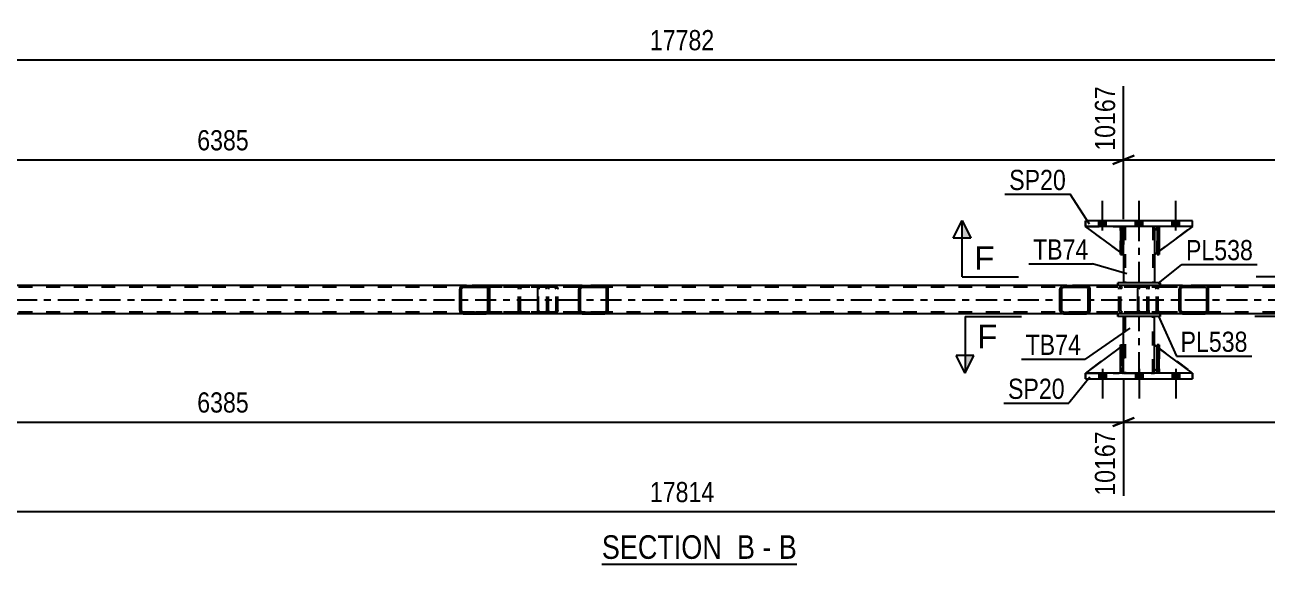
# Model space of a CAD drawing. Header units: millimetres. Extents: x 0 to 841, y 0 to 594.
# Drawn here: x 348.3 to 524.4, y 177.1 to 253.5 of the extents above; entities that cross this region are included whole.
import ezdxf

# ---------------------------------------------------------------- set-up
doc = ezdxf.new("R2010")
doc.units = ezdxf.units.MM
doc.linetypes.add('DXK_LINE_DOT2', pattern=[3.9198, 1.9599, -1.9599])
doc.linetypes.add('DXK_LINE_DOT3', pattern=[5.9187, 2.979, -0.9799, 0.9799, -0.9799])
doc.styles.add('Arial', font='ARIAL.TTF', dxfattribs={"height": 0.2})
doc.styles.add('Arial Narrow', font='ARIALN.TTF', dxfattribs={"height": 0.2})

# ---------------------------------------------------------------- blocks, each defined once
blk = doc.blocks.new('Unknown-122567994-12 - 5675')
at = {"color": 6, "linetype": 'Continuous'}
blk.add_line((430.09, 177.07), (457.73, 177.07), dxfattribs=at)
at = {"color": 0, "linetype": 'Continuous'}
for points in [[(448.2, 177.82), (448.2, 181.32), (430.09, 181.32), (430.09, 177.82)], [(451.8, 177.82), (451.8, 181.32), (449.25, 181.32), (449.25, 177.82)], [(454.13, 177.82), (454.13, 181.32), (452.85, 181.32), (452.85, 177.82)], [(457.73, 177.82), (457.73, 181.32), (455.18, 181.32), (455.18, 177.82)]]:
    blk.add_wipeout(points, dxfattribs=at)
at = {"color": 7, "linetype": 'Continuous', "style": 'Arial Narrow'}
for s, p in [('SECTION ', (430.09, 177.82)), ('B', (449.25, 177.82)), ('B', (455.18, 177.82)), ('-', (452.85, 177.82))]:
    blk.add_text(s, height=3.34, dxfattribs=at).set_placement(p)
blk = doc.blocks.new('Part-122567994-5774 - 5675')
at = {"color": 2, "linetype": 'Continuous'}
for p, q in [((509.27, 216.96), (503.27, 216.96)), ((503.27, 216.56), (503.27, 216.96)), ((509.27, 216.96), (509.27, 216.56)), ((509.27, 216.96), (509.27, 216.96))]:
    blk.add_line(p, q, dxfattribs=at)
at = {"color": 7, "linetype": 'DXK_LINE_DOT2'}
for p, q in [((503.27, 216.96), (503.27, 216.56)), ((509.27, 216.56), (509.27, 216.96)), ((509.27, 216.56), (503.27, 216.56)), ((509.27, 216.56), (509.27, 216.56))]:
    blk.add_line(p, q, dxfattribs=at)
blk = doc.blocks.new('Part-122567994-5719 - 5675')
at = {"color": 2, "linetype": 'Continuous'}
for p, q in [((504.07, 224.96), (504.07, 224.36)), ((508.47, 224.96), (508.47, 224.36)), ((504.07, 220.96), (504.07, 216.96)), ((508.47, 220.96), (508.47, 216.96))]:
    blk.add_line(p, q, dxfattribs=at)
at = {"color": 7, "linetype": 'DXK_LINE_DOT2'}
for p, q in [((508.47, 224.96), (504.07, 224.96)), ((504.07, 224.36), (504.07, 220.96)), ((504.31, 224.96), (504.31, 216.96)), ((508.23, 224.96), (508.23, 216.96)), ((508.47, 224.36), (508.47, 220.96)), ((508.47, 216.96), (504.07, 216.96))]:
    blk.add_line(p, q, dxfattribs=at)
at = {"color": 7, "linetype": 'DXK_LINE_DOT3'}
blk.add_line((506.27, 216.96), (506.27, 224.96), dxfattribs=at)
blk = doc.blocks.new('Part-122567994-5784 - 5675')
at = {"linetype": 'Continuous'}
h = blk.add_hatch(dxfattribs=at)
h.set_pattern_fill('', scale=0.7, style=0, pattern_type=0)
h.set_pattern_definition([(45, (414.1483, 216.2657), (-1.57154, 1.57154), [])])
h.paths.add_polyline_path([(414.19, 216.08), (414.15, 216.27), (414.04, 216.42), (413.87, 216.53), (413.68, 216.56), (410.44, 216.56), (410.25, 216.53), (410.08, 216.42), (409.97, 216.27), (409.93, 216.08), (409.93, 213.04), (409.97, 212.86), (410.08, 212.7), (410.25, 212.6), (410.44, 212.56), (413.68, 212.56), (413.87, 212.6), (414.04, 212.7), (414.15, 212.86), (414.19, 213.04)])
h.paths.add_polyline_path([(413.91, 212.95), (413.86, 212.87), (413.77, 212.82), (413.68, 212.8), (410.44, 212.8), (410.34, 212.82), (410.26, 212.87), (410.21, 212.95), (410.19, 213.04), (410.19, 216.08), (410.21, 216.17), (410.26, 216.25), (410.34, 216.3), (410.44, 216.32), (413.68, 216.32), (413.77, 216.3), (413.86, 216.25), (413.91, 216.17), (413.93, 216.08), (413.93, 213.04)])
at = {"color": 2, "linetype": 'Continuous'}
for p, q in [((409.97, 216.27), (409.93, 216.08)), ((409.93, 213.04), (409.93, 216.08)), ((410.19, 216.08), (410.21, 216.17)), ((410.19, 213.04), (410.19, 216.08)), ((410.21, 216.17), (410.26, 216.25)), ((410.44, 216.56), (410.25, 216.53)), ((410.26, 216.25), (410.34, 216.3)), ((410.34, 216.3), (410.44, 216.32)), ((410.44, 216.56), (413.68, 216.56)), ((410.44, 216.32), (413.68, 216.32)), ((421.26, 216.56), (413.68, 216.56)), ((413.87, 216.53), (413.68, 216.56)), ((413.68, 216.32), (413.77, 216.3)), ((413.77, 216.3), (413.86, 216.25)), ((413.86, 216.25), (413.91, 216.17)), ((413.91, 216.17), (413.93, 216.08)), ((413.93, 213.04), (413.93, 216.08)), ((414.19, 216.08), (414.15, 216.27)), ((414.19, 213.04), (414.19, 216.08)), ((409.93, 213.04), (409.97, 212.86)), ((410.21, 212.95), (410.19, 213.04)), ((410.26, 212.87), (410.21, 212.95)), ((410.25, 212.6), (410.44, 212.56)), ((410.34, 212.82), (410.26, 212.87)), ((410.44, 212.8), (410.34, 212.82)), ((410.44, 212.8), (413.68, 212.8)), ((410.44, 212.56), (413.68, 212.56)), ((413.77, 212.82), (413.68, 212.8)), ((413.68, 212.56), (413.87, 212.6)), ((421.26, 212.56), (413.68, 212.56)), ((413.86, 212.87), (413.77, 212.82)), ((413.91, 212.95), (413.86, 212.87)), ((413.93, 213.04), (413.91, 212.95)), ((414.15, 212.86), (414.19, 213.04))]:
    blk.add_line(p, q, dxfattribs=at)
at = {"color": 7, "linetype": 'DXK_LINE_DOT2'}
for p, q in [((413.68, 216.56), (410.44, 216.56)), ((422.03, 216.32), (410.44, 216.32)), ((418.28, 216.08), (418.32, 216.27)), ((418.28, 213.04), (418.28, 216.08)), ((418.55, 216.17), (418.54, 216.08)), ((418.54, 213.04), (418.54, 216.08)), ((418.61, 216.25), (418.55, 216.17)), ((418.6, 216.53), (418.79, 216.56)), ((418.69, 216.3), (418.61, 216.25)), ((418.79, 216.32), (418.69, 216.3)), ((422.03, 216.56), (421.26, 216.56)), ((422.03, 216.56), (422.22, 216.53)), ((422.12, 216.3), (422.03, 216.32)), ((422.21, 216.25), (422.12, 216.3)), ((422.26, 216.17), (422.21, 216.25)), ((422.28, 216.08), (422.26, 216.17)), ((422.28, 213.04), (422.28, 216.08)), ((422.5, 216.27), (422.54, 216.08)), ((422.54, 213.04), (422.54, 216.08)), ((422.03, 212.8), (410.44, 212.8)), ((413.68, 212.56), (410.44, 212.56)), ((418.32, 212.86), (418.28, 213.04)), ((418.54, 213.04), (418.55, 212.95)), ((418.55, 212.95), (418.61, 212.87)), ((418.79, 212.56), (418.6, 212.6)), ((418.61, 212.87), (418.69, 212.82)), ((418.69, 212.82), (418.79, 212.8)), ((422.03, 212.56), (421.26, 212.56)), ((422.03, 212.8), (422.12, 212.82)), ((422.22, 212.6), (422.03, 212.56)), ((422.12, 212.82), (422.21, 212.87)), ((422.21, 212.87), (422.26, 212.95)), ((422.26, 212.95), (422.28, 213.04)), ((422.54, 213.04), (422.5, 212.86))]:
    blk.add_line(p, q, dxfattribs=at)
at = {"color": 2, "linetype": 'Continuous'}
for centre, start, end in [((410.42, 216.06), 110.7583, 155.6801), ((413.7, 216.06), 24.3199, 69.2417), ((410.42, 213.06), 204.3199, 249.2417), ((413.7, 213.06), 290.7583, 335.6801)]:
    blk.add_arc(centre, 0.496, start, end, dxfattribs=at)
at = {"color": 7, "linetype": 'DXK_LINE_DOT2'}
for centre, start, end in [((418.77, 216.06), 110.7583, 155.68), ((422.05, 216.06), 24.32, 69.2417), ((418.77, 213.06), 204.32, 249.2417), ((422.05, 213.06), 290.7583, 335.68)]:
    blk.add_arc(centre, 0.496, start, end, dxfattribs=at)
blk = doc.blocks.new('Part-122567994-5721 - 5675')
at = {"color": 7, "linetype": 'DXK_LINE_DOT2'}
for p, q in [((509.14, 208.16), (508.82, 208.16)), ((508.82, 204.76), (508.82, 208.16)), ((508.82, 208.16), (508.82, 204.16)), ((509.14, 208.16), (509.14, 204.76)), ((509.14, 204.16), (509.14, 208.16)), ((509.14, 204.76), (508.82, 204.76)), ((508.82, 204.16), (508.82, 204.76)), ((509.14, 204.76), (509.14, 204.16)), ((509.14, 204.16), (508.82, 204.16)), ((509.14, 204.16), (509.14, 204.16))]:
    blk.add_line(p, q, dxfattribs=at)
blk = doc.blocks.new('Part-122567994-5723 - 5675')
at = {"color": 2, "linetype": 'Continuous'}
for p, q in [((508.82, 224.72), (508.47, 224.36)), ((508.47, 224.36), (508.47, 220.96)), ((513.87, 224.96), (509.14, 221.46)), ((508.82, 221.22), (508.47, 220.96))]:
    blk.add_line(p, q, dxfattribs=at)
at = {"color": 7, "linetype": 'DXK_LINE_DOT2'}
for p, q in [((509.07, 224.96), (508.82, 224.72)), ((513.87, 224.96), (509.07, 224.96)), ((509.14, 221.46), (508.82, 221.22))]:
    blk.add_line(p, q, dxfattribs=at)
blk = doc.blocks.new('Part-122567994-5730 - 5675')
at = {"linetype": 'Continuous'}
h = blk.add_hatch(dxfattribs=at)
h.set_pattern_fill('', scale=0.7, style=0, pattern_type=0)
h.set_pattern_definition([(45, (516.1007, 216.2657), (-1.57154, 1.57154), [])])
h.paths.add_polyline_path([(516.14, 216.08), (516.1, 216.27), (515.99, 216.42), (515.83, 216.53), (515.64, 216.56), (512.45, 216.56), (512.26, 216.53), (512.1, 216.42), (511.99, 216.27), (511.95, 216.08), (511.95, 213.04), (511.99, 212.86), (512.1, 212.7), (512.26, 212.6), (512.45, 212.56), (515.64, 212.56), (515.83, 212.6), (515.99, 212.7), (516.1, 212.86), (516.14, 213.04)])
h.paths.add_polyline_path([(515.87, 212.95), (515.81, 212.87), (515.73, 212.82), (515.64, 212.8), (512.45, 212.8), (512.36, 212.82), (512.27, 212.87), (512.22, 212.95), (512.2, 213.04), (512.2, 216.08), (512.22, 216.17), (512.27, 216.25), (512.36, 216.3), (512.45, 216.32), (515.64, 216.32), (515.73, 216.3), (515.81, 216.25), (515.87, 216.17), (515.89, 216.08), (515.89, 213.04)])
at = {"color": 2, "linetype": 'Continuous'}
for p, q in [((506.12, 216.08), (506.14, 216.27)), ((506.12, 213.04), (506.12, 216.08)), ((506.14, 216.27), (506.2, 216.42)), ((506.2, 216.42), (506.29, 216.53)), ((506.29, 216.53), (506.39, 216.56)), ((512.45, 216.56), (506.39, 216.56)), ((511.99, 216.27), (511.95, 216.08)), ((511.95, 213.04), (511.95, 216.08)), ((512.2, 216.08), (512.22, 216.17)), ((512.2, 213.04), (512.2, 216.08)), ((512.22, 216.17), (512.27, 216.25)), ((512.45, 216.56), (512.26, 216.53)), ((512.27, 216.25), (512.36, 216.3)), ((512.36, 216.3), (512.45, 216.32)), ((512.45, 216.56), (515.64, 216.56)), ((512.45, 216.32), (515.64, 216.32)), ((515.83, 216.53), (515.64, 216.56)), ((515.64, 216.32), (515.73, 216.3)), ((515.73, 216.3), (515.81, 216.25)), ((515.81, 216.25), (515.87, 216.17)), ((515.87, 216.17), (515.89, 216.08)), ((515.89, 213.04), (515.89, 216.08)), ((516.14, 216.08), (516.1, 216.27)), ((516.14, 213.04), (516.14, 216.08)), ((506.14, 212.86), (506.12, 213.04)), ((506.2, 212.7), (506.14, 212.86)), ((506.29, 212.6), (506.2, 212.7)), ((506.39, 212.56), (506.29, 212.6)), ((512.45, 212.56), (506.39, 212.56)), ((511.95, 213.04), (511.99, 212.86)), ((512.22, 212.95), (512.2, 213.04)), ((512.27, 212.87), (512.22, 212.95)), ((512.26, 212.6), (512.45, 212.56)), ((512.36, 212.82), (512.27, 212.87)), ((512.45, 212.8), (512.36, 212.82)), ((512.45, 212.8), (515.64, 212.8)), ((512.45, 212.56), (515.64, 212.56)), ((515.73, 212.82), (515.64, 212.8)), ((515.64, 212.56), (515.83, 212.6)), ((515.81, 212.87), (515.73, 212.82)), ((515.87, 212.95), (515.81, 212.87)), ((515.89, 213.04), (515.87, 212.95)), ((516.1, 212.86), (516.14, 213.04))]:
    blk.add_line(p, q, dxfattribs=at)
at = {"color": 7, "linetype": 'DXK_LINE_DOT2'}
for p, q in [((506.27, 216.17), (506.26, 216.08)), ((506.26, 213.04), (506.26, 216.08)), ((506.3, 216.25), (506.27, 216.17)), ((506.34, 216.3), (506.3, 216.25)), ((506.39, 216.32), (506.34, 216.3)), ((515.64, 216.32), (506.39, 216.32)), ((507.67, 216.32), (507.67, 216.56)), ((508.49, 216.56), (508.68, 216.53)), ((508.58, 216.3), (508.49, 216.32)), ((508.66, 216.25), (508.58, 216.3)), ((508.72, 216.17), (508.66, 216.25)), ((508.74, 216.08), (508.72, 216.17)), ((508.74, 213.04), (508.74, 216.08)), ((508.95, 216.27), (508.99, 216.08)), ((508.99, 213.04), (508.99, 216.08)), ((515.64, 216.56), (512.45, 216.56)), ((506.26, 213.04), (506.27, 212.95)), ((506.27, 212.95), (506.3, 212.87)), ((506.3, 212.87), (506.34, 212.82)), ((506.34, 212.82), (506.39, 212.8)), ((515.64, 212.8), (506.39, 212.8)), ((507.67, 212.56), (507.67, 212.8)), ((508.49, 212.8), (508.58, 212.82)), ((508.68, 212.6), (508.49, 212.56)), ((508.58, 212.82), (508.66, 212.87)), ((508.66, 212.87), (508.72, 212.95)), ((508.72, 212.95), (508.74, 213.04)), ((508.99, 213.04), (508.95, 212.86)), ((515.64, 212.56), (512.45, 212.56))]:
    blk.add_line(p, q, dxfattribs=at)
for centre, start, end in [((508.5, 216.07), 23.8494, 68.8059), ((508.5, 213.06), 291.1941, 336.1506)]:
    blk.add_arc(centre, 0.492, start, end, dxfattribs=at)
at = {"color": 2, "linetype": 'Continuous'}
for centre, start, end in [((512.44, 216.07), 111.1941, 156.1506), ((515.65, 216.07), 23.8494, 68.8059), ((512.44, 213.06), 203.8494, 248.8059), ((515.65, 213.06), 291.1941, 336.1506)]:
    blk.add_arc(centre, 0.492, start, end, dxfattribs=at)
blk = doc.blocks.new('Part-122567994-5924 - 5675')
at = {"color": 2, "linetype": 'Continuous'}
for p, q in [((503.63, 204.16), (503.63, 208.16)), ((503.63, 208.16), (503.95, 208.16)), ((503.95, 204.16), (503.95, 208.16)), ((503.63, 204.16), (503.63, 204.16)), ((503.95, 204.16), (503.63, 204.16))]:
    blk.add_line(p, q, dxfattribs=at)
at = {"color": 7, "linetype": 'DXK_LINE_DOT2'}
for p, q in [((503.63, 208.16), (503.63, 204.76)), ((503.95, 204.76), (503.95, 208.16)), ((503.63, 204.76), (503.63, 204.16)), ((503.63, 204.76), (503.95, 204.76)), ((503.95, 204.16), (503.95, 204.76)), ((503.95, 204.16), (503.95, 204.16))]:
    blk.add_line(p, q, dxfattribs=at)
blk = doc.blocks.new('Part-122567994-5812 - 5675')
at = {"color": 2, "linetype": 'Continuous'}
for p, q in [((509.14, 224.96), (508.82, 224.96)), ((508.82, 224.96), (508.82, 220.96)), ((509.14, 224.96), (509.14, 224.96)), ((509.14, 224.96), (509.14, 220.96)), ((509.14, 220.96), (508.82, 220.96))]:
    blk.add_line(p, q, dxfattribs=at)
at = {"color": 7, "linetype": 'DXK_LINE_DOT2'}
for p, q in [((508.82, 224.36), (508.82, 224.96)), ((509.14, 224.36), (508.82, 224.36)), ((508.82, 224.36), (508.82, 220.96)), ((509.14, 224.36), (509.14, 224.96)), ((509.14, 224.96), (509.14, 224.96)), ((509.14, 220.96), (509.14, 224.36))]:
    blk.add_line(p, q, dxfattribs=at)
blk = doc.blocks.new('Part-122567994-5817 - 5675')
at = {"color": 2, "linetype": 'Continuous'}
for p, q in [((513.87, 225.76), (498.67, 225.76)), ((498.67, 224.96), (498.67, 225.76)), ((513.87, 224.96), (513.87, 225.76)), ((513.87, 224.96), (498.67, 224.96))]:
    blk.add_line(p, q, dxfattribs=at)
at = {"color": 7, "linetype": 'DXK_LINE_DOT2'}
for p, q in [((498.67, 225.76), (498.67, 224.96)), ((513.87, 224.96), (513.87, 225.76))]:
    blk.add_line(p, q, dxfattribs=at)
blk = doc.blocks.new('Part-122567994-5754 - 5675')
at = {"color": 7, "linetype": 'DXK_LINE_DOT2'}
for p, q in [((503.62, 224.36), (503.62, 224.96)), ((503.62, 224.96), (503.63, 224.96)), ((503.63, 224.96), (503.62, 220.96)), ((503.95, 224.96), (503.62, 224.96)), ((503.62, 220.96), (503.62, 224.36)), ((503.62, 224.36), (503.94, 224.36)), ((503.94, 224.36), (503.94, 224.96)), ((503.94, 220.96), (503.95, 224.96)), ((503.94, 224.36), (503.94, 220.96)), ((503.62, 220.96), (503.94, 220.96))]:
    blk.add_line(p, q, dxfattribs=at)
blk = doc.blocks.new('Part-122567994-5757 - 5675')
at = {"color": 2, "linetype": 'Continuous'}
for p, q in [((508.82, 204.16), (508.82, 208.16)), ((508.82, 208.16), (509.14, 208.16)), ((509.14, 204.16), (509.14, 208.16)), ((508.82, 204.16), (508.82, 204.16)), ((509.14, 204.16), (508.82, 204.16))]:
    blk.add_line(p, q, dxfattribs=at)
at = {"color": 7, "linetype": 'DXK_LINE_DOT2'}
for p, q in [((508.82, 208.16), (508.82, 204.76)), ((509.14, 204.76), (509.14, 208.16)), ((508.82, 204.76), (508.82, 204.16)), ((508.82, 204.76), (509.14, 204.76)), ((509.14, 204.16), (509.14, 204.76)), ((509.14, 204.16), (509.14, 204.16))]:
    blk.add_line(p, q, dxfattribs=at)
blk = doc.blocks.new('Part-122567994-5759 - 5675')
at = {"color": 2, "linetype": 'Continuous'}
for p, q in [((503.95, 224.96), (503.63, 224.96)), ((503.63, 224.96), (503.63, 220.96)), ((503.95, 224.96), (503.95, 224.96)), ((503.95, 224.96), (503.95, 220.96)), ((503.95, 220.96), (503.63, 220.96))]:
    blk.add_line(p, q, dxfattribs=at)
at = {"color": 7, "linetype": 'DXK_LINE_DOT2'}
for p, q in [((503.63, 224.36), (503.63, 224.96)), ((503.95, 224.36), (503.63, 224.36)), ((503.63, 224.36), (503.63, 220.96)), ((503.95, 224.36), (503.95, 224.96)), ((503.95, 224.96), (503.95, 224.96)), ((503.95, 220.96), (503.95, 224.36))]:
    blk.add_line(p, q, dxfattribs=at)
blk = doc.blocks.new('Part-122567994-5764 - 5675')
at = {"color": 2, "linetype": 'Continuous'}
for p, q in [((504.07, 208.16), (504.07, 212.16)), ((508.47, 208.16), (508.47, 212.16)), ((504.07, 204.16), (504.07, 204.76)), ((508.47, 204.16), (508.47, 204.76))]:
    blk.add_line(p, q, dxfattribs=at)
at = {"color": 7, "linetype": 'DXK_LINE_DOT2'}
for p, q in [((508.47, 212.16), (504.07, 212.16)), ((504.31, 212.16), (504.31, 204.16)), ((508.23, 204.16), (508.23, 212.16)), ((504.07, 204.76), (504.07, 208.16)), ((508.47, 204.76), (508.47, 208.16)), ((504.07, 204.16), (508.47, 204.16))]:
    blk.add_line(p, q, dxfattribs=at)
at = {"color": 7, "linetype": 'DXK_LINE_DOT3'}
blk.add_line((506.27, 204.16), (506.27, 212.16), dxfattribs=at)
blk = doc.blocks.new('Part-122567994-5769 - 5675')
at = {"color": 2, "linetype": 'Continuous'}
for p, q in [((503.27, 212.16), (503.27, 212.56)), ((509.27, 212.16), (503.27, 212.16)), ((509.27, 212.56), (509.27, 212.16)), ((509.27, 212.16), (509.27, 212.16))]:
    blk.add_line(p, q, dxfattribs=at)
at = {"color": 7, "linetype": 'DXK_LINE_DOT2'}
for p, q in [((509.27, 212.56), (503.27, 212.56)), ((503.27, 212.56), (503.27, 212.16)), ((509.27, 212.16), (509.27, 212.56)), ((509.27, 212.56), (509.27, 212.56))]:
    blk.add_line(p, q, dxfattribs=at)
blk = doc.blocks.new('Part-122567994-5782 - 5675')
at = {"color": 7, "linetype": 'DXK_LINE_DOT2'}
for p, q in [((503.62, 208.16), (503.94, 208.16)), ((503.62, 204.76), (503.62, 208.16)), ((503.62, 208.16), (503.63, 204.16)), ((503.94, 208.16), (503.94, 204.76)), ((503.95, 204.16), (503.94, 208.07)), ((503.94, 204.76), (503.62, 204.76)), ((503.62, 204.16), (503.62, 204.76)), ((503.94, 204.76), (503.94, 204.16)), ((503.95, 204.16), (503.62, 204.16)), ((503.94, 204.16), (503.95, 204.16))]:
    blk.add_line(p, q, dxfattribs=at)
blk = doc.blocks.new('Part-122567994-5796 - 5675')
at = {"color": 7, "linetype": 'DXK_LINE_DOT2'}
for p, q in [((504.07, 208.16), (498.67, 204.16)), ((504.07, 204.76), (504.07, 208.16)), ((504.07, 208.16), (504.07, 204.76)), ((503.47, 204.16), (504.07, 204.76)), ((504.07, 204.76), (503.47, 204.16)), ((504.07, 204.76), (504.07, 204.76)), ((498.67, 204.16), (503.47, 204.16))]:
    blk.add_line(p, q, dxfattribs=at)
blk = doc.blocks.new('Part-122567994-5809 - 5675')
at = {"color": 7, "linetype": 'DXK_LINE_DOT2'}
for p, q in [((509.07, 224.96), (508.47, 224.36)), ((508.47, 220.96), (513.87, 224.96)), ((508.47, 224.36), (508.47, 220.96)), ((513.87, 224.96), (509.07, 224.96))]:
    blk.add_line(p, q, dxfattribs=at)
blk = doc.blocks.new('Part-122567994-5810 - 5675')
at = {"color": 2, "linetype": 'Continuous'}
for p, q in [((503.63, 221.29), (498.67, 224.96)), ((503.63, 224.81), (503.47, 224.96)), ((504.07, 224.36), (503.95, 224.49)), ((504.07, 224.36), (504.07, 224.36)), ((504.07, 220.96), (504.07, 224.36)), ((503.95, 221.06), (504.07, 220.96)), ((504.07, 220.96), (504.07, 220.96))]:
    blk.add_line(p, q, dxfattribs=at)
at = {"color": 7, "linetype": 'DXK_LINE_DOT2'}
for p, q in [((503.47, 224.96), (498.67, 224.96)), ((503.47, 224.96), (504.07, 224.36)), ((503.95, 224.49), (503.63, 224.81)), ((504.07, 224.36), (504.07, 220.96)), ((503.95, 221.06), (503.63, 221.29))]:
    blk.add_line(p, q, dxfattribs=at)
blk = doc.blocks.new('Bolt-122567994-5940 - 5675')
at = {"linetype": 'Continuous'}
for points in [[(501.59, 204.16), (500.55, 204.16), (500.55, 203.36), (501.59, 203.36)], [(501.59, 204.16), (500.55, 204.16), (500.55, 203.36), (501.59, 203.36)], [(501.59, 204.16), (500.55, 204.16), (500.55, 203.36), (501.59, 203.36)], [(506.79, 204.16), (505.75, 204.16), (505.75, 203.36), (506.79, 203.36)], [(506.79, 204.16), (505.75, 204.16), (505.75, 203.36), (506.79, 203.36)], [(511.99, 204.16), (510.95, 204.16), (510.95, 203.36), (511.99, 203.36)], [(511.99, 204.16), (510.95, 204.16), (510.95, 203.36), (511.99, 203.36)], [(511.99, 204.16), (510.95, 204.16), (510.95, 203.36), (511.99, 203.36)]]:
    blk.add_hatch(color=1, dxfattribs=at).paths.add_polyline_path(points)
at = {"color": 1, "linetype": 'Continuous'}
for p, q in [((501.07, 204.76), (501.07, 200.56)), ((501.07, 204.76), (501.07, 200.56)), ((501.07, 204.76), (501.07, 200.56)), ((506.27, 204.76), (506.27, 200.56)), ((506.27, 204.76), (506.27, 200.56)), ((511.47, 204.76), (511.47, 200.56)), ((511.47, 204.76), (511.47, 200.56)), ((511.47, 204.76), (511.47, 200.56)), ((500.55, 204.16), (500.55, 203.36)), ((500.55, 204.16), (500.55, 203.36)), ((500.55, 204.16), (500.55, 203.36)), ((501.59, 204.16), (501.59, 203.36)), ((501.59, 204.16), (501.59, 203.36)), ((501.59, 204.16), (501.59, 203.36)), ((505.75, 204.16), (505.75, 203.36)), ((505.75, 204.16), (505.75, 203.36)), ((506.79, 204.16), (506.79, 203.36)), ((506.79, 204.16), (506.79, 203.36)), ((510.95, 204.16), (510.95, 203.36)), ((510.95, 204.16), (510.95, 203.36)), ((510.95, 204.16), (510.95, 203.36)), ((511.99, 204.16), (511.99, 203.36)), ((511.99, 204.16), (511.99, 203.36)), ((511.99, 204.16), (511.99, 203.36))]:
    blk.add_line(p, q, dxfattribs=at)
blk = doc.blocks.new('Part-122567994-5811 - 5675')
at = {"color": 7, "linetype": 'DXK_LINE_DOT2'}
for p, q in [((504.07, 220.96), (498.67, 224.96)), ((498.67, 224.96), (503.47, 224.96)), ((503.47, 224.96), (504.07, 224.36)), ((504.07, 224.36), (503.47, 224.96)), ((504.07, 224.36), (504.07, 220.96)), ((504.07, 224.36), (504.07, 224.36)), ((504.07, 224.36), (504.07, 220.96))]:
    blk.add_line(p, q, dxfattribs=at)
blk = doc.blocks.new('Part-122567994-5822 - 5675')
at = {"color": 2, "linetype": 'Continuous'}
for p, q in [((498.67, 203.36), (498.67, 204.16)), ((513.87, 204.16), (498.67, 204.16)), ((498.67, 203.36), (513.87, 203.36)), ((513.87, 203.36), (513.87, 204.16))]:
    blk.add_line(p, q, dxfattribs=at)
at = {"color": 7, "linetype": 'DXK_LINE_DOT2'}
for p, q in [((498.67, 204.16), (498.67, 203.36)), ((513.87, 204.16), (513.87, 203.36))]:
    blk.add_line(p, q, dxfattribs=at)
blk = doc.blocks.new('Part-122567994-5823 - 5675')
at = {"color": 7, "linetype": 'DXK_LINE_DOT2'}
for p, q in [((508.82, 224.36), (508.82, 224.96)), ((508.82, 224.96), (508.82, 224.96)), ((508.82, 224.96), (508.82, 220.96)), ((509.14, 224.96), (508.82, 224.96)), ((508.82, 220.96), (508.82, 224.36)), ((508.82, 224.36), (509.14, 224.36)), ((509.14, 224.36), (509.14, 224.96)), ((509.14, 220.96), (509.14, 224.96)), ((509.14, 224.36), (509.14, 220.96)), ((508.82, 220.96), (509.14, 220.96))]:
    blk.add_line(p, q, dxfattribs=at)
blk = doc.blocks.new('Part-122567994-5845 - 5675')
at = {"color": 7, "linetype": 'DXK_LINE_DOT2'}
for p, q in [((772.67, 216.32), (110.27, 216.32)), ((430.5, 216.56), (410.44, 216.56)), ((515.64, 216.56), (495.58, 216.56)), ((772.67, 212.8), (110.27, 212.8)), ((430.5, 212.56), (410.44, 212.56)), ((515.64, 212.56), (495.58, 212.56))]:
    blk.add_line(p, q, dxfattribs=at)
at = {"color": 2, "linetype": 'Continuous'}
for p, q in [((410.44, 216.56), (345.37, 216.56)), ((495.58, 216.56), (430.5, 216.56)), ((580.71, 216.56), (515.64, 216.56)), ((410.44, 212.56), (345.37, 212.56)), ((495.58, 212.56), (430.5, 212.56)), ((580.71, 212.56), (515.64, 212.56))]:
    blk.add_line(p, q, dxfattribs=at)
at = {"color": 7, "linetype": 'DXK_LINE_DOT3'}
blk.add_line((110.27, 214.56), (772.67, 214.56), dxfattribs=at)
blk = doc.blocks.new('Part-122567994-5846 - 5675')
at = {"linetype": 'Continuous'}
h = blk.add_hatch(dxfattribs=at)
h.set_pattern_fill('', scale=0.7, style=0, pattern_type=0)
h.set_pattern_definition([(45, (430.9665, 216.2657), (-1.57154, 1.57154), [])])
h.paths.add_polyline_path([(431, 216.08), (430.97, 216.27), (430.86, 216.42), (430.69, 216.53), (430.5, 216.56), (427.32, 216.56), (427.13, 216.53), (426.96, 216.42), (426.85, 216.27), (426.81, 216.08), (426.81, 213.04), (426.85, 212.86), (426.96, 212.7), (427.13, 212.6), (427.32, 212.56), (430.5, 212.56), (430.69, 212.6), (430.86, 212.7), (430.97, 212.86), (431, 213.04)])
h.paths.add_polyline_path([(430.73, 212.95), (430.68, 212.87), (430.6, 212.82), (430.5, 212.8), (427.32, 212.8), (427.22, 212.82), (427.14, 212.87), (427.09, 212.95), (427.07, 213.04), (427.07, 216.08), (427.09, 216.17), (427.14, 216.25), (427.22, 216.3), (427.32, 216.32), (430.5, 216.32), (430.6, 216.3), (430.68, 216.25), (430.73, 216.17), (430.75, 216.08), (430.75, 213.04)])
at = {"color": 2, "linetype": 'Continuous'}
for p, q in [((420.99, 216.08), (421.01, 216.27)), ((420.99, 213.04), (420.99, 216.08)), ((421.01, 216.27), (421.07, 216.42)), ((421.07, 216.42), (421.16, 216.53)), ((421.16, 216.53), (421.26, 216.56)), ((427.32, 216.56), (421.26, 216.56)), ((426.85, 216.27), (426.81, 216.08)), ((426.81, 213.04), (426.81, 216.08)), ((427.07, 216.08), (427.09, 216.17)), ((427.07, 213.04), (427.07, 216.08)), ((427.09, 216.17), (427.14, 216.25)), ((427.32, 216.56), (427.13, 216.53)), ((427.14, 216.25), (427.22, 216.3)), ((427.22, 216.3), (427.32, 216.32)), ((427.32, 216.56), (430.5, 216.56)), ((427.32, 216.32), (430.5, 216.32)), ((430.69, 216.53), (430.5, 216.56)), ((430.5, 216.32), (430.6, 216.3)), ((430.6, 216.3), (430.68, 216.25)), ((430.68, 216.25), (430.73, 216.17)), ((430.73, 216.17), (430.75, 216.08)), ((430.75, 213.04), (430.75, 216.08)), ((431, 216.08), (430.97, 216.27)), ((431, 213.04), (431, 216.08)), ((421.01, 212.86), (420.99, 213.04)), ((421.07, 212.7), (421.01, 212.86)), ((421.16, 212.6), (421.07, 212.7)), ((421.26, 212.56), (421.16, 212.6)), ((427.32, 212.56), (421.26, 212.56)), ((426.81, 213.04), (426.85, 212.86)), ((427.09, 212.95), (427.07, 213.04)), ((427.14, 212.87), (427.09, 212.95)), ((427.13, 212.6), (427.32, 212.56)), ((427.22, 212.82), (427.14, 212.87)), ((427.32, 212.8), (427.22, 212.82)), ((427.32, 212.8), (430.5, 212.8)), ((427.32, 212.56), (430.5, 212.56)), ((430.6, 212.82), (430.5, 212.8)), ((430.5, 212.56), (430.69, 212.6)), ((430.68, 212.87), (430.6, 212.82)), ((430.73, 212.95), (430.68, 212.87)), ((430.75, 213.04), (430.73, 212.95)), ((430.97, 212.86), (431, 213.04))]:
    blk.add_line(p, q, dxfattribs=at)
at = {"color": 7, "linetype": 'DXK_LINE_DOT2'}
for p, q in [((421.14, 216.17), (421.12, 216.08)), ((421.12, 213.04), (421.12, 216.08)), ((421.16, 216.25), (421.14, 216.17)), ((421.21, 216.3), (421.16, 216.25)), ((421.26, 216.32), (421.21, 216.3)), ((430.5, 216.32), (421.26, 216.32)), ((422.54, 216.32), (422.54, 216.56)), ((423.35, 216.56), (423.54, 216.53)), ((423.45, 216.3), (423.35, 216.32)), ((423.53, 216.25), (423.45, 216.3)), ((423.58, 216.17), (423.53, 216.25)), ((423.6, 216.08), (423.58, 216.17)), ((423.6, 213.04), (423.6, 216.08)), ((423.82, 216.27), (423.85, 216.08)), ((423.85, 213.04), (423.85, 216.08)), ((430.5, 216.56), (427.32, 216.56)), ((421.12, 213.04), (421.14, 212.95)), ((421.14, 212.95), (421.16, 212.87)), ((421.16, 212.87), (421.21, 212.82)), ((421.21, 212.82), (421.26, 212.8)), ((430.5, 212.8), (421.26, 212.8)), ((422.54, 212.56), (422.54, 212.8)), ((423.35, 212.8), (423.45, 212.82)), ((423.54, 212.6), (423.35, 212.56)), ((423.45, 212.82), (423.53, 212.87)), ((423.53, 212.87), (423.58, 212.95)), ((423.58, 212.95), (423.6, 213.04)), ((423.85, 213.04), (423.82, 212.86)), ((430.5, 212.56), (427.32, 212.56))]:
    blk.add_line(p, q, dxfattribs=at)
for centre, start, end in [((423.37, 216.07), 23.8494, 68.8059), ((423.37, 213.06), 291.1941, 336.1506)]:
    blk.add_arc(centre, 0.492, start, end, dxfattribs=at)
at = {"color": 2, "linetype": 'Continuous'}
for centre, start, end in [((427.3, 216.07), 111.1941, 156.1506), ((430.52, 216.07), 23.8494, 68.8059), ((427.3, 213.06), 203.8494, 248.8059), ((430.52, 213.06), 291.1941, 336.1506)]:
    blk.add_arc(centre, 0.492, start, end, dxfattribs=at)
blk = doc.blocks.new('Part-122567994-5919 - 5675')
at = {"color": 2, "linetype": 'Continuous'}
for p, q in [((508.47, 204.76), (508.47, 208.16)), ((508.82, 207.9), (508.47, 208.16)), ((513.87, 204.16), (509.14, 207.66)), ((508.82, 204.41), (508.47, 204.76))]:
    blk.add_line(p, q, dxfattribs=at)
at = {"color": 7, "linetype": 'DXK_LINE_DOT2'}
for p, q in [((509.14, 207.66), (508.82, 207.9)), ((509.07, 204.16), (508.82, 204.41)), ((513.87, 204.16), (509.07, 204.16)), ((513.87, 204.16), (513.87, 204.16)), ((513.87, 204.16), (513.87, 204.16))]:
    blk.add_line(p, q, dxfattribs=at)
blk = doc.blocks.new('Part-122567994-5920 - 5675')
at = {"color": 7, "linetype": 'DXK_LINE_DOT2'}
for p, q in [((508.47, 204.76), (508.47, 208.16)), ((508.47, 208.16), (513.87, 204.16)), ((509.07, 204.16), (508.47, 204.76)), ((513.87, 204.16), (509.07, 204.16))]:
    blk.add_line(p, q, dxfattribs=at)
blk = doc.blocks.new('Part-122567994-5921 - 5675')
at = {"color": 7, "linetype": 'DXK_LINE_DOT2'}
for p, q in [((503.95, 208.07), (503.63, 207.83)), ((504.07, 204.76), (504.07, 208.16)), ((504.07, 204.76), (503.47, 204.16)), ((503.95, 204.64), (503.63, 204.32)), ((498.67, 204.16), (503.47, 204.16))]:
    blk.add_line(p, q, dxfattribs=at)
at = {"color": 2, "linetype": 'Continuous'}
for p, q in [((504.07, 208.16), (503.95, 208.07)), ((504.07, 204.76), (504.07, 208.16)), ((503.63, 207.83), (498.67, 204.16)), ((504.07, 204.76), (503.95, 204.64)), ((504.07, 204.76), (504.07, 204.76)), ((503.63, 204.32), (503.47, 204.16))]:
    blk.add_line(p, q, dxfattribs=at)
blk = doc.blocks.new('Bolt-122567994-5941 - 5675')
at = {"linetype": 'Continuous'}
for points in [[(500.55, 224.96), (501.59, 224.96), (501.59, 225.76), (500.55, 225.76)], [(500.55, 224.96), (501.59, 224.96), (501.59, 225.76), (500.55, 225.76)], [(500.55, 224.96), (501.59, 224.96), (501.59, 225.76), (500.55, 225.76)], [(505.75, 224.96), (506.79, 224.96), (506.79, 225.76), (505.75, 225.76)], [(505.75, 224.96), (506.79, 224.96), (506.79, 225.76), (505.75, 225.76)], [(510.95, 224.96), (511.99, 224.96), (511.99, 225.76), (510.95, 225.76)], [(510.95, 224.96), (511.99, 224.96), (511.99, 225.76), (510.95, 225.76)], [(510.95, 224.96), (511.99, 224.96), (511.99, 225.76), (510.95, 225.76)]]:
    blk.add_hatch(color=1, dxfattribs=at).paths.add_polyline_path(points)
at = {"color": 1, "linetype": 'Continuous'}
for p, q in [((501.07, 224.36), (501.07, 228.56)), ((501.07, 224.36), (501.07, 228.56)), ((501.07, 224.36), (501.07, 228.56)), ((506.27, 224.36), (506.27, 228.56)), ((506.27, 224.36), (506.27, 228.56)), ((511.47, 224.36), (511.47, 228.56)), ((511.47, 224.36), (511.47, 228.56)), ((511.47, 224.36), (511.47, 228.56)), ((500.55, 224.96), (500.55, 225.76)), ((500.55, 224.96), (500.55, 225.76)), ((500.55, 224.96), (500.55, 225.76)), ((501.59, 224.96), (501.59, 225.76)), ((501.59, 224.96), (501.59, 225.76)), ((501.59, 224.96), (501.59, 225.76)), ((505.75, 224.96), (505.75, 225.76)), ((505.75, 224.96), (505.75, 225.76)), ((506.79, 224.96), (506.79, 225.76)), ((506.79, 224.96), (506.79, 225.76)), ((510.95, 224.96), (510.95, 225.76)), ((510.95, 224.96), (510.95, 225.76)), ((510.95, 224.96), (510.95, 225.76)), ((511.99, 224.96), (511.99, 225.76)), ((511.99, 224.96), (511.99, 225.76)), ((511.99, 224.96), (511.99, 225.76))]:
    blk.add_line(p, q, dxfattribs=at)
blk = doc.blocks.new('Part-122567994-5944 - 5675')
at = {"linetype": 'Continuous'}
h = blk.add_hatch(dxfattribs=at)
h.set_pattern_fill('', scale=0.7, style=0, pattern_type=0)
h.set_pattern_definition([(45, (499.2825, 216.2657), (-1.57154, 1.57154), [])])
h.paths.add_polyline_path([(499.32, 216.08), (499.28, 216.27), (499.17, 216.42), (499.01, 216.53), (498.81, 216.56), (495.58, 216.56), (495.38, 216.53), (495.21, 216.42), (495.1, 216.27), (495.06, 216.08), (495.06, 213.04), (495.1, 212.86), (495.21, 212.7), (495.38, 212.6), (495.58, 212.56), (498.81, 212.56), (499.01, 212.6), (499.17, 212.7), (499.28, 212.86), (499.32, 213.04)])
h.paths.add_polyline_path([(499.05, 212.95), (498.99, 212.87), (498.91, 212.82), (498.81, 212.8), (495.58, 212.8), (495.48, 212.82), (495.39, 212.87), (495.34, 212.95), (495.32, 213.04), (495.32, 216.08), (495.34, 216.17), (495.39, 216.25), (495.48, 216.3), (495.58, 216.32), (498.81, 216.32), (498.91, 216.3), (498.99, 216.25), (499.05, 216.17), (499.07, 216.08), (499.07, 213.04)])
at = {"color": 2, "linetype": 'Continuous'}
for p, q in [((495.1, 216.27), (495.06, 216.08)), ((495.06, 213.04), (495.06, 216.08)), ((495.32, 216.08), (495.34, 216.17)), ((495.32, 213.04), (495.32, 216.08)), ((495.34, 216.17), (495.39, 216.25)), ((495.58, 216.56), (495.38, 216.53)), ((495.39, 216.25), (495.48, 216.3)), ((495.48, 216.3), (495.58, 216.32)), ((495.58, 216.56), (498.81, 216.56)), ((495.58, 216.32), (498.81, 216.32)), ((506.39, 216.56), (498.81, 216.56)), ((499.01, 216.53), (498.81, 216.56)), ((498.81, 216.32), (498.91, 216.3)), ((498.91, 216.3), (498.99, 216.25)), ((498.99, 216.25), (499.05, 216.17)), ((499.05, 216.17), (499.07, 216.08)), ((499.07, 213.04), (499.07, 216.08)), ((499.32, 216.08), (499.28, 216.27)), ((499.32, 213.04), (499.32, 216.08)), ((495.06, 213.04), (495.1, 212.86)), ((495.34, 212.95), (495.32, 213.04)), ((495.39, 212.87), (495.34, 212.95)), ((495.38, 212.6), (495.58, 212.56)), ((495.48, 212.82), (495.39, 212.87)), ((495.58, 212.8), (495.48, 212.82)), ((495.58, 212.8), (498.81, 212.8)), ((495.58, 212.56), (498.81, 212.56)), ((498.91, 212.82), (498.81, 212.8)), ((498.81, 212.56), (499.01, 212.6)), ((506.39, 212.56), (498.81, 212.56)), ((498.99, 212.87), (498.91, 212.82)), ((499.05, 212.95), (498.99, 212.87)), ((499.07, 213.04), (499.05, 212.95)), ((499.28, 212.86), (499.32, 213.04))]:
    blk.add_line(p, q, dxfattribs=at)
at = {"color": 7, "linetype": 'DXK_LINE_DOT2'}
for p, q in [((498.81, 216.56), (495.58, 216.56)), ((507.16, 216.32), (495.58, 216.32)), ((503.41, 216.08), (503.45, 216.27)), ((503.41, 213.04), (503.41, 216.08)), ((503.69, 216.17), (503.67, 216.08)), ((503.67, 213.04), (503.67, 216.08)), ((503.74, 216.25), (503.69, 216.17)), ((503.73, 216.53), (503.92, 216.56)), ((503.74, 216.25), (503.77, 216.27)), ((503.77, 216.27), (503.83, 216.3)), ((503.83, 216.3), (503.92, 216.32)), ((507.16, 216.56), (506.39, 216.56)), ((507.16, 216.56), (507.36, 216.53)), ((507.26, 216.3), (507.16, 216.32)), ((507.34, 216.25), (507.26, 216.3)), ((507.4, 216.17), (507.34, 216.25)), ((507.42, 216.08), (507.4, 216.17)), ((507.42, 213.04), (507.42, 216.08)), ((507.63, 216.27), (507.67, 216.08)), ((507.67, 213.04), (507.67, 216.08)), ((507.16, 212.8), (495.58, 212.8)), ((498.81, 212.56), (495.58, 212.56)), ((503.45, 212.86), (503.41, 213.04)), ((503.67, 213.04), (503.69, 212.95)), ((503.69, 212.95), (503.74, 212.87)), ((503.92, 212.56), (503.73, 212.6)), ((503.74, 212.87), (503.77, 212.86)), ((503.77, 212.86), (503.83, 212.82)), ((503.83, 212.82), (503.92, 212.8)), ((507.16, 212.56), (506.39, 212.56)), ((507.16, 212.8), (507.26, 212.82)), ((507.36, 212.6), (507.16, 212.56)), ((507.26, 212.82), (507.34, 212.87)), ((507.34, 212.87), (507.4, 212.95)), ((507.4, 212.95), (507.42, 213.04)), ((507.67, 213.04), (507.63, 212.86))]:
    blk.add_line(p, q, dxfattribs=at)
at = {"color": 2, "linetype": 'Continuous'}
for centre, start, end in [((495.56, 216.06), 110.7583, 155.6801), ((498.83, 216.06), 24.3199, 69.2417), ((495.56, 213.06), 204.3199, 249.2417), ((498.83, 213.06), 290.7583, 335.6801)]:
    blk.add_arc(centre, 0.496, start, end, dxfattribs=at)
at = {"color": 7, "linetype": 'DXK_LINE_DOT2'}
for centre, start, end in [((503.91, 216.06), 110.7583, 155.68), ((507.18, 216.06), 24.32, 69.2417), ((503.91, 213.06), 204.32, 249.2417), ((507.18, 213.06), 290.7583, 335.68)]:
    blk.add_arc(centre, 0.496, start, end, dxfattribs=at)
blk = doc.blocks.new('StraightDimension-122567994-6030 - 5675')
at = {"color": 7, "linetype": 'Continuous'}
blk.add_line((99.41, 184.51), (783.53, 184.51), dxfattribs=at)
at = {"color": 0}
blk.add_wipeout([(446.64, 185.26), (446.64, 189.46), (436.3, 189.46), (436.3, 185.26)], dxfattribs=at)
at = {"color": 3, "style": 'Arial Narrow'}
blk.add_text('17814', height=2.863, dxfattribs=at).set_placement((436.9, 185.86))
blk = doc.blocks.new('StraightDimension-122567994-6046 - 5675')
at = {"color": 7, "linetype": 'Continuous'}
for p, q in [((504.07, 203.16), (504.07, 186.77)), ((502.57, 196.61), (505.57, 197.81)), ((248.67, 197.21), (504.07, 197.21))]:
    blk.add_line(p, q, dxfattribs=at)
at = {"color": 0}
blk.add_wipeout([(380.63, 197.96), (380.63, 202.16), (372.11, 202.16), (372.11, 197.96)], dxfattribs=at)
at = {"color": 0, "linetype": 'Continuous'}
blk.add_wipeout([(503.47, 196.51), (499.27, 196.51), (499.27, 186.17), (503.47, 186.17)], dxfattribs=at)
at = {"color": 3, "style": 'Arial Narrow'}
blk.add_text('6385', height=2.863, dxfattribs=at).set_placement((372.71, 198.56))
at = {"color": 3, "linetype": 'Continuous', "style": 'Arial Narrow'}
blk.add_text('10167', height=2.863, rotation=90.0002, dxfattribs=at).set_placement((502.87, 186.77))
blk = doc.blocks.new('StraightDimension-122567994-6052 - 5675')
at = {"color": 7, "linetype": 'Continuous'}
for p, q in [((504.07, 203.16), (504.07, 186.77)), ((674.34, 203.16), (674.34, 186.77)), ((505.57, 197.81), (502.57, 196.61)), ((672.84, 196.61), (675.84, 197.81)), ((504.07, 197.21), (674.34, 197.21))]:
    blk.add_line(p, q, dxfattribs=at)
at = {"color": 0}
blk.add_wipeout([(593.46, 197.96), (593.46, 202.16), (584.95, 202.16), (584.95, 197.96)], dxfattribs=at)
at = {"color": 0, "linetype": 'Continuous'}
blk.add_wipeout([(673.74, 196.51), (669.54, 196.51), (669.54, 186.17), (673.74, 186.17)], dxfattribs=at)
at = {"color": 3, "style": 'Arial Narrow'}
blk.add_text('4257', height=2.863, dxfattribs=at).set_placement((585.55, 198.56))
at = {"color": 3, "linetype": 'Continuous', "style": 'Arial Narrow'}
blk.add_text('14423', height=2.863, rotation=90.0002, dxfattribs=at).set_placement((673.14, 186.77))
blk = doc.blocks.new('StraightDimension-122567994-6095 - 5675')
at = {"color": 7, "linetype": 'Continuous'}
for p, q in [((504.07, 225.96), (504.07, 244.83)), ((674.34, 225.96), (674.34, 244.83)), ((505.57, 234.99), (502.57, 233.79)), ((504.07, 234.39), (674.34, 234.39)), ((672.84, 233.79), (675.84, 234.99))]:
    blk.add_line(p, q, dxfattribs=at)
at = {"color": 0, "linetype": 'Continuous'}
blk.add_wipeout([(673.74, 245.43), (669.54, 245.43), (669.54, 235.09), (673.74, 235.09)], dxfattribs=at)
at = {"color": 0}
blk.add_wipeout([(593.46, 235.14), (593.46, 239.34), (584.95, 239.34), (584.95, 235.14)], dxfattribs=at)
at = {"color": 3, "linetype": 'Continuous', "style": 'Arial Narrow'}
blk.add_text('14423', height=2.863, rotation=90.0002, dxfattribs=at).set_placement((673.14, 235.69))
at = {"color": 3, "style": 'Arial Narrow'}
blk.add_text('4257', height=2.863, dxfattribs=at).set_placement((585.55, 235.74))
blk = doc.blocks.new('StraightDimension-122567994-6100 - 5675')
at = {"color": 7, "linetype": 'Continuous'}
for p, q in [((504.07, 225.96), (504.07, 244.83)), ((248.67, 234.39), (504.07, 234.39)), ((502.57, 233.79), (505.57, 234.99))]:
    blk.add_line(p, q, dxfattribs=at)
at = {"color": 0, "linetype": 'Continuous'}
blk.add_wipeout([(503.47, 245.43), (499.27, 245.43), (499.27, 235.09), (503.47, 235.09)], dxfattribs=at)
at = {"color": 0}
blk.add_wipeout([(380.63, 235.14), (380.63, 239.34), (372.11, 239.34), (372.11, 235.14)], dxfattribs=at)
at = {"color": 3, "linetype": 'Continuous', "style": 'Arial Narrow'}
blk.add_text('10167', height=2.863, rotation=90.0002, dxfattribs=at).set_placement((502.87, 235.69))
at = {"color": 3, "style": 'Arial Narrow'}
blk.add_text('6385', height=2.863, dxfattribs=at).set_placement((372.71, 235.74))
blk = doc.blocks.new('StraightDimension-122567994-6120 - 5675')
at = {"color": 7, "linetype": 'Continuous'}
blk.add_line((100.05, 248.58), (782.89, 248.58), dxfattribs=at)
at = {"color": 0}
blk.add_wipeout([(446.64, 249.33), (446.64, 253.53), (436.3, 253.53), (436.3, 249.33)], dxfattribs=at)
at = {"color": 3, "style": 'Arial Narrow'}
blk.add_text('17782', height=2.863, dxfattribs=at).set_placement((436.9, 249.93))
blk = doc.blocks.new('Mark-122567994-5715 - 5675')
at = {"color": 0}
blk.add_wipeout([(499.09, 220.25), (499.09, 223.25), (491.24, 223.25), (491.24, 220.25)], dxfattribs=at)
blk.add_wipeout([(499.09, 220.25), (499.09, 223.25), (491.24, 223.25), (491.24, 220.25)], dxfattribs=at)
at = {"color": 30, "linetype": 'Continuous'}
for p in [(490.64, 219.65), (504.53, 218.21)]:
    blk.add_line(p, (499.69, 219.65), dxfattribs=at)
at = {"color": 3, "style": 'Arial Narrow'}
blk.add_text('TB74', height=2.863, dxfattribs=at).set_placement((491.24, 220.25))
blk = doc.blocks.new('Mark-122567994-5813 - 5675')
at = {"color": 0}
blk.add_wipeout([(495.9, 230.11), (495.9, 233.11), (487.86, 233.11), (487.86, 230.11)], dxfattribs=at)
blk.add_wipeout([(495.9, 230.11), (495.9, 233.11), (487.86, 233.11), (487.86, 230.11)], dxfattribs=at)
at = {"color": 30, "linetype": 'Continuous'}
for p in [(487.26, 229.51), (499.25, 225.29)]:
    blk.add_line(p, (496.5, 229.51), dxfattribs=at)
at = {"color": 3, "style": 'Arial Narrow'}
blk.add_text('SP20', height=2.863, dxfattribs=at).set_placement((487.86, 230.11))
blk = doc.blocks.new('Mark-122567994-5760 - 5675')
at = {"color": 0}
blk.add_wipeout([(498.04, 206.73), (498.04, 209.73), (490.18, 209.73), (490.18, 206.73)], dxfattribs=at)
blk.add_wipeout([(498.04, 206.73), (498.04, 209.73), (490.18, 209.73), (490.18, 206.73)], dxfattribs=at)
at = {"color": 30, "linetype": 'Continuous'}
for p in [(504.96, 210.55), (489.58, 206.13)]:
    blk.add_line(p, (498.64, 206.13), dxfattribs=at)
at = {"color": 3, "style": 'Arial Narrow'}
blk.add_text('TB74', height=2.863, dxfattribs=at).set_placement((490.18, 206.73))
blk = doc.blocks.new('Mark-122567994-5765 - 5675')
at = {"color": 0}
blk.add_wipeout([(521.66, 207.17), (521.66, 210.17), (512.16, 210.17), (512.16, 207.17)], dxfattribs=at)
blk.add_wipeout([(521.66, 207.17), (521.66, 210.17), (512.16, 210.17), (512.16, 207.17)], dxfattribs=at)
at = {"color": 30, "linetype": 'Continuous'}
for p, q in [((509, 212.32), (511.56, 206.57)), ((511.56, 206.57), (522.26, 206.57))]:
    blk.add_line(p, q, dxfattribs=at)
at = {"color": 3, "style": 'Arial Narrow'}
blk.add_text('PL538', height=2.863, dxfattribs=at).set_placement((512.16, 207.17))
blk = doc.blocks.new('Mark-122567994-5770 - 5675')
at = {"color": 0}
blk.add_wipeout([(522.43, 220.16), (522.43, 223.16), (512.93, 223.16), (512.93, 220.16)], dxfattribs=at)
blk.add_wipeout([(522.43, 220.16), (522.43, 223.16), (512.93, 223.16), (512.93, 220.16)], dxfattribs=at)
at = {"color": 30, "linetype": 'Continuous'}
for p, q in [((508.96, 216.87), (512.33, 219.56)), ((512.33, 219.56), (523.03, 219.56))]:
    blk.add_line(p, q, dxfattribs=at)
at = {"color": 3, "style": 'Arial Narrow'}
blk.add_text('PL538', height=2.863, dxfattribs=at).set_placement((512.93, 220.16))
blk = doc.blocks.new('Mark-122567994-5818 - 5675')
at = {"color": 0}
blk.add_wipeout([(495.73, 200.5), (495.73, 203.5), (487.69, 203.5), (487.69, 200.5)], dxfattribs=at)
blk.add_wipeout([(495.73, 200.5), (495.73, 203.5), (487.69, 203.5), (487.69, 200.5)], dxfattribs=at)
at = {"color": 30, "linetype": 'Continuous'}
for p in [(499.31, 203.6), (487.09, 199.9)]:
    blk.add_line(p, (496.33, 199.9), dxfattribs=at)
at = {"color": 3, "style": 'Arial Narrow'}
blk.add_text('SP20', height=2.863, dxfattribs=at).set_placement((487.69, 200.5))
blk = doc.blocks.new('SectionMark-122567994-6148 - 5675')
at = {"linetype": 'Continuous'}
for points in [[(482.42, 223.3), (481.17, 223.3), (481.17, 225.8)], [(530.9, 223.3), (529.65, 223.3), (530.9, 225.8)]]:
    blk.add_hatch(color=6, dxfattribs=at).paths.add_polyline_path(points)
at = {"color": 6, "linetype": 'Continuous'}
for p, q in [((479.92, 223.3), (481.17, 225.8)), ((481.17, 217.8), (481.17, 225.8)), ((481.17, 225.8), (482.42, 223.3)), ((530.9, 225.8), (529.65, 223.3)), ((530.9, 217.8), (530.9, 225.8)), ((530.9, 225.8), (532.15, 223.3)), ((482.42, 223.3), (479.92, 223.3)), ((529.65, 223.3), (532.15, 223.3)), ((481.17, 217.8), (489.17, 217.8)), ((530.9, 217.8), (522.9, 217.8))]:
    blk.add_line(p, q, dxfattribs=at)
at = {"color": 0, "linetype": 'Continuous'}
for points in [[(485.77, 218.8), (485.77, 222.3), (482.92, 222.3), (482.92, 218.8)], [(529.15, 218.8), (529.15, 222.3), (526.3, 222.3), (526.3, 218.8)]]:
    blk.add_wipeout(points, dxfattribs=at)
at = {"color": 3, "linetype": 'Continuous', "style": 'Arial'}
for p in [(482.92, 218.8), (526.3, 218.8)]:
    blk.add_text('F', height=3.34, dxfattribs=at).set_placement(p)
blk = doc.blocks.new('SectionMark-122567994-6150 - 5675')
at = {"linetype": 'Continuous'}
for points in [[(481.59, 206.66), (482.84, 206.66), (481.59, 204.16)], [(529.42, 206.66), (530.67, 206.66), (530.67, 204.16)]]:
    blk.add_hatch(color=6, dxfattribs=at).paths.add_polyline_path(points)
at = {"color": 6, "linetype": 'Continuous'}
for p, q in [((481.59, 212.16), (489.59, 212.16)), ((481.59, 212.16), (481.59, 204.16)), ((530.67, 212.16), (522.67, 212.16)), ((530.67, 212.16), (530.67, 204.16)), ((481.59, 204.16), (480.34, 206.66)), ((482.84, 206.66), (480.34, 206.66)), ((481.59, 204.16), (482.84, 206.66)), ((529.42, 206.66), (531.92, 206.66)), ((530.67, 204.16), (529.42, 206.66)), ((531.92, 206.66), (530.67, 204.16))]:
    blk.add_line(p, q, dxfattribs=at)
at = {"color": 0, "linetype": 'Continuous'}
for points in [[(486.19, 207.66), (486.19, 211.16), (483.34, 211.16), (483.34, 207.66)], [(528.92, 207.66), (528.92, 211.16), (526.07, 211.16), (526.07, 207.66)]]:
    blk.add_wipeout(points, dxfattribs=at)
at = {"color": 3, "linetype": 'Continuous', "style": 'Arial'}
for p in [(483.34, 207.66), (526.07, 207.66)]:
    blk.add_text('F', height=3.34, dxfattribs=at).set_placement(p)

msp = doc.modelspace()

# ---------------------------------------------------------------- block references
for name in ['Bolt-122567994-5941 - 5675', 'Part-122567994-5817 - 5675', 'Part-122567994-5810 - 5675', 'Part-122567994-5811 - 5675', 'Part-122567994-5754 - 5675', 'Part-122567994-5759 - 5675', 'Part-122567994-5719 - 5675', 'Part-122567994-5723 - 5675', 'Part-122567994-5809 - 5675', 'Part-122567994-5812 - 5675', 'Part-122567994-5823 - 5675', 'Part-122567994-5774 - 5675', 'Part-122567994-5845 - 5675', 'Part-122567994-5784 - 5675', 'Part-122567994-5846 - 5675', 'Part-122567994-5944 - 5675', 'Part-122567994-5730 - 5675', 'Part-122567994-5769 - 5675', 'Part-122567994-5764 - 5675', 'Part-122567994-5796 - 5675', 'Part-122567994-5921 - 5675', 'Part-122567994-5782 - 5675', 'Part-122567994-5924 - 5675', 'Part-122567994-5919 - 5675', 'Part-122567994-5920 - 5675', 'Part-122567994-5721 - 5675', 'Part-122567994-5757 - 5675', 'Bolt-122567994-5940 - 5675', 'Part-122567994-5822 - 5675', 'Unknown-122567994-12 - 5675']:
    msp.add_blockref(name, (0, 0))

# ---------------------------------------------------------------- next in the draw order: block references
for name in ['StraightDimension-122567994-6095 - 5675', 'StraightDimension-122567994-6030 - 5675']:
    msp.add_blockref(name, (0, 0))

# ---------------------------------------------------------------- next in the draw order: block references
for name in ['StraightDimension-122567994-6100 - 5675', 'Mark-122567994-5765 - 5675', 'Mark-122567994-5760 - 5675', 'StraightDimension-122567994-6046 - 5675']:
    msp.add_blockref(name, (0, 0))

# ---------------------------------------------------------------- next in the draw order: block references
for name in ['StraightDimension-122567994-6120 - 5675', 'Mark-122567994-5818 - 5675', 'StraightDimension-122567994-6052 - 5675']:
    msp.add_blockref(name, (0, 0))

# ---------------------------------------------------------------- next in the draw order: block references
for name in ['Mark-122567994-5813 - 5675', 'Mark-122567994-5715 - 5675', 'Mark-122567994-5770 - 5675', 'SectionMark-122567994-6150 - 5675']:
    msp.add_blockref(name, (0, 0))

# ---------------------------------------------------------------- next in the draw order: block references
msp.add_blockref('SectionMark-122567994-6148 - 5675', (0, 0))

doc.saveas('drawing.dxf')
